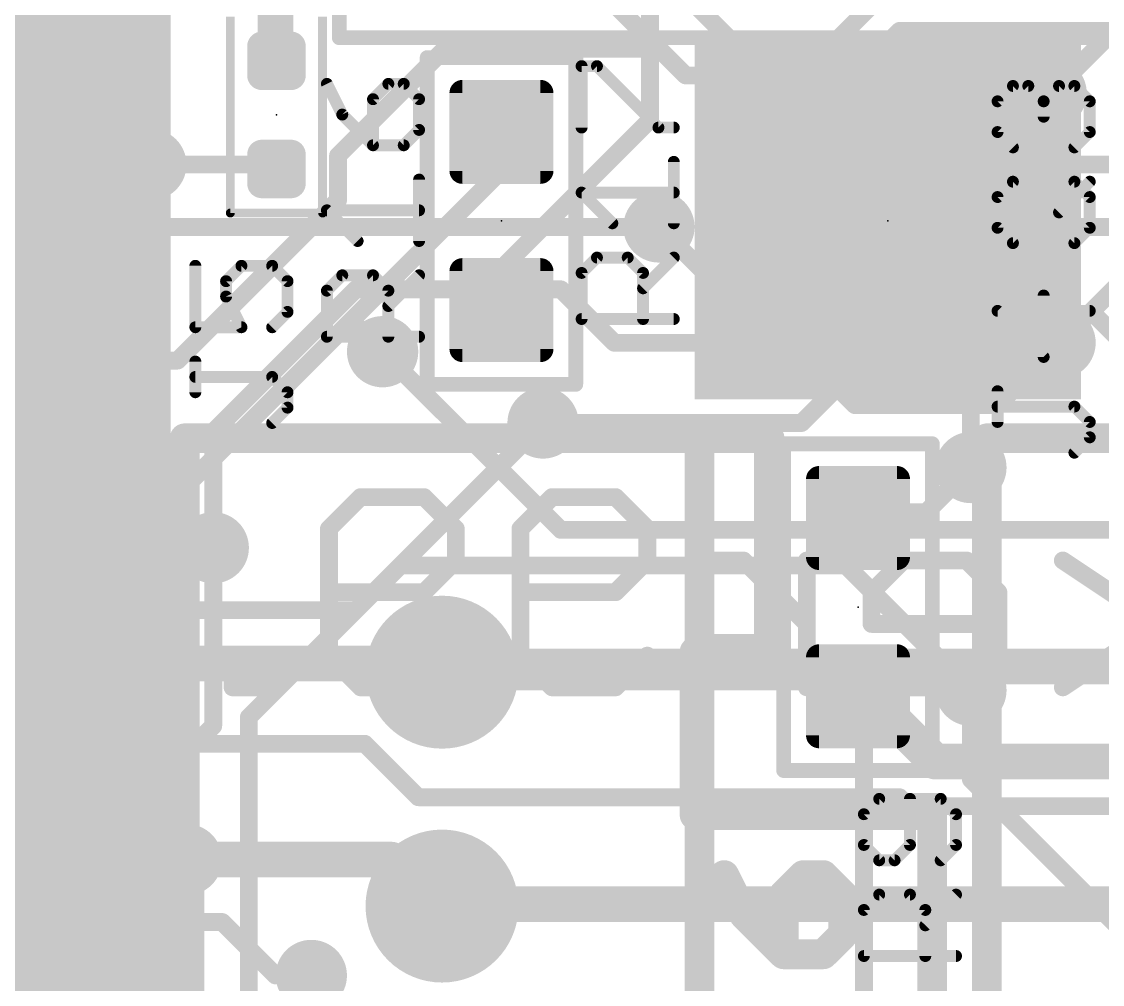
# Model space of a CAD drawing. Extents: x -6.8 to 69.2, y -5 to 26.2.
# Drawn here: x 20.54 to 29.78, y 9.22 to 17.45 of the extents above; entities that cross this region are included whole.
import ezdxf

# ---------------------------------------------------------------- set-up
doc = ezdxf.new("R2010")
doc.units = 0
for name, color, linetype in [('1', 22, 'CONTINUOUS'), ('16', 175, 'CONTINUOUS'), ('17', 82, 'CONTINUOUS'), ('18', 82, 'CONTINUOUS'), ('21', 253, 'CONTINUOUS'), ('22', 253, 'CONTINUOUS'), ('23', 7, 'CONTINUOUS'), ('25', 253, 'CONTINUOUS'), ('39', 22, 'CONTINUOUS'), ('51', 253, 'CONTINUOUS')]:
    doc.layers.add(name, color=color, linetype=linetype)

# ---------------------------------------------------------------- blocks, each defined once
blk = doc.blocks.new('ROUNDP')
at = {"const_width": 0.5}
blk.add_lwpolyline([(0, -0.25, 1), (0, 0.25, 1), (0, -0.25)], format="xyb", dxfattribs=at)
blk = doc.blocks.new('RECT')
blk.add_solid([(-0.5, -0.5), (0.5, -0.5), (-0.5, 0.5), (0.5, 0.5)])
blk = doc.blocks.new('RECT142240X142240R25')
at = {"const_width": 0.1111}
blk.add_lwpolyline([(0.3889, -0.3334), (0.3889, 0.3334, 0.4142), (0.3334, 0.3889), (-0.3334, 0.3889, 0.4142), (-0.3889, 0.3334), (-0.3889, -0.3334, 0.4142), (-0.3334, -0.3889), (0.3334, -0.3889, 0.4142)], format="xyb", close=True, dxfattribs=at)
blk.add_solid([(-0.3588, -0.3588), (0.3588, -0.3588), (-0.3588, 0.3588), (0.3588, 0.3588)])
blk = doc.blocks.new('RECT80000X80000R50')
at = {"const_width": 0.125}
blk.add_lwpolyline([(0.1875, -0.125), (0.1875, 0.125, 0.4142), (0.125, 0.1875), (-0.125, 0.1875, 0.4142), (-0.1875, 0.125), (-0.1875, -0.125, 0.4142), (-0.125, -0.1875), (0.125, -0.1875, 0.4142)], format="xyb", close=True, dxfattribs=at)
blk.add_solid([(-0.1504, -0.1504), (0.1504, -0.1504), (-0.1504, 0.1504), (0.1504, 0.1504)])
blk = doc.blocks.new('ROUNDV')
at = {"const_width": 0.5}
blk.add_lwpolyline([(0, -0.25, 1), (0, 0.25, 1), (0, -0.25)], format="xyb", dxfattribs=at)

msp = doc.modelspace()

# ---------------------------------------------------------------- linework, layer by layer
at = {"layer": '1'}
for points, const_width in [([(25.908, 18.8976), (25.908, 17.2212)], 0.1524), ([(31.0134, 18.5166), (29.337, 16.8402)], 0.1524), ([(22.7076, 18.2118), (22.7076, 17.145)], 0.3048), ([(22.7076, 17.145), (22.7146, 17.1177)], 0.3048), ([(23.241, 16.3068), (24.1554, 17.2212)], 0.1524), ([(24.1554, 17.2212), (25.908, 17.2212)], 0.1524), ([(25.908, 17.2212), (25.908, 16.6116)], 0.1524), ([(25.908, 16.6116), (24.6888, 15.3924)], 0.1524), ([(26.9748, 16.6116), (26.924, 16.637)], 0.1524), ([(26.9748, 16.6116), (26.9748, 16.3068)], 0.1524), ([(24.6126, 16.4592), (24.638, 16.51)], 0.1524), ([(24.6126, 16.1544), (24.6126, 16.4592)], 0.1524), ([(23.241, 15.9258), (23.241, 16.3068)], 0.1524), ([(26.9748, 16.3068), (28.2702, 15.0114)], 0.1524), ([(21.6408, 16.2306), (22.7076, 16.2306)], 0.1524), ([(22.7076, 16.2306), (22.7146, 16.1927)], 0.1524), ([(23.3553, 14.8971), (24.6126, 16.1544)], 0.1524), ([(21.8694, 14.5542), (23.241, 15.9258)], 0.1524), ([(28.956, 15.6972), (28.956, 15.748)], 0.1524), ([(26.8224, 14.859), (25.9842, 15.6972)], 0.1524), ([(28.956, 15.6972), (30.7086, 15.6972)], 0.1524), ([(24.6888, 15.3924), (24.6888, 15.0114)], 0.1524), ([(24.6888, 15.0114), (24.638, 14.986)], 0.1524), ([(28.2702, 15.0114), (28.3464, 15.0114)], 0.1524), ([(28.3464, 15.0114), (28.6512, 14.7066)], 0.1524), ([(21.4122, 12.954), (23.3553, 14.8971)], 0.1524), ([(23.3553, 14.8971), (23.622, 14.6304)], 0.1524), ([(26.924, 14.859), (26.8224, 14.859)], 0.1524), ([(26.9748, 14.859), (26.924, 14.859)], 0.1524), ([(26.9748, 14.859), (27.6606, 14.1732)], 0.1524), ([(28.8798, 14.1732), (29.4132, 14.7066)], 0.1524), ([(14.859, 14.5542), (21.8694, 14.5542)], 0.1524), ([(27.6606, 14.1732), (28.8798, 14.1732)], 0.1524), ([(24.9936, 14.0208), (22.479, 11.5062)], 0.1524), ([(28.6512, 13.6398), (28.2702, 13.2588)], 0.1524), ([(27.7368, 13.2588), (27.686, 13.208)], 0.1524), ([(28.2702, 13.2588), (27.7368, 13.2588)], 0.1524), ([(21.4122, 12.7254), (21.4122, 12.954)], 0.1524), ([(22.1742, 12.954), (22.1742, 11.43)], 0.1524), ([(20.955, 12.2682), (21.4122, 12.7254)], 0.1524), ([(19.05, 12.2682), (20.955, 12.2682)], 0.1524), ([(27.7368, 11.6586), (27.686, 11.684)], 0.1524), ([(27.7368, 8.3058), (27.7368, 11.6586)], 0.1524), ([(28.6512, 10.9728), (28.6512, 11.7348)], 0.1524), ([(22.479, 11.5062), (22.479, 9.0678)], 0.1524), ([(22.1742, 11.43), (20.193, 9.4488)], 0.1524), ([(30.6324, 8.9916), (28.6512, 10.9728)], 0.1524), ([(21.9456, 10.287), (21.9456, 9.144)], 0.3048), ([(23.0124, 9.2964), (23.3172, 8.9916)], 0.1524), ([(21.9456, 9.144), (21.2598, 8.4582)], 0.3048)]:
    msp.add_lwpolyline(points, dxfattribs=dict(at, const_width=const_width))
for points, const_width in [([(22.7814, 17.1639, 1), (22.6338, 17.1261)], 0.1524), ([(24.1554, 17.2593, 1), (24.1554, 17.1831)], 0.0762), ([(24.1823, 17.1943, 1), (24.1285, 17.2481)], 0.0762), ([(25.9461, 17.2212, 1), (25.8699, 17.2212)], 0.0762), ([(25.908, 17.1831, 1), (25.908, 17.2593)], 0.0762), ([(22.6314, 17.145, 1), (22.7838, 17.145)], 0.1524), ([(22.6408, 17.0987, 1), (22.7884, 17.1366)], 0.1524), ([(25.8699, 17.2212, 1), (25.9461, 17.2212)], 0.0762), ([(29.3101, 16.8671, 1), (29.3639, 16.8133)], 0.0762), ([(25.8699, 16.6116, 1), (25.9461, 16.6116)], 0.0762), ([(25.9349, 16.5847, 1), (25.8811, 16.6385)], 0.0762), ([(26.941, 16.6711, 1), (26.907, 16.6029)], 0.0762), ([(27.0129, 16.6116, 1), (26.9367, 16.6116)], 0.0762), ([(26.9578, 16.5775, 1), (26.9918, 16.6457)], 0.0762), ([(24.6721, 16.493, 1), (24.6039, 16.527)], 0.0762), ([(24.6507, 16.4592, 1), (24.5745, 16.4592)], 0.0762), ([(24.5785, 16.4762, 1), (24.6467, 16.4422)], 0.0762), ([(23.2791, 16.3068, 1), (23.2029, 16.3068)], 0.0762), ([(23.2141, 16.3337, 1), (23.2679, 16.2799)], 0.0762), ([(27.0017, 16.3337, 1), (26.9479, 16.2799)], 0.0762), ([(21.6408, 16.2687, 1), (21.6408, 16.1925)], 0.0762), ([(22.7451, 16.2375, 1), (22.6701, 16.2237)], 0.0762), ([(22.7076, 16.1925, 1), (22.7076, 16.2687)], 0.0762), ([(26.9367, 16.3068, 1), (27.0129, 16.3068)], 0.0762), ([(22.6771, 16.1858, 1), (22.7521, 16.1996)], 0.0762), ([(24.5745, 16.1544, 1), (24.6507, 16.1544)], 0.0762), ([(24.6395, 16.1275, 1), (24.5857, 16.1813)], 0.0762), ([(23.2679, 15.8989, 1), (23.2141, 15.9527)], 0.0762), ([(23.2029, 15.9258, 1), (23.2791, 15.9258)], 0.0762), ([(28.9941, 15.748, 1), (28.9179, 15.748)], 0.0762), ([(26.0111, 15.7241, 1), (25.9573, 15.6703)], 0.0762), ([(28.956, 15.7353, 1), (28.956, 15.6591)], 0.0762), ([(28.9179, 15.6972, 1), (28.9941, 15.6972)], 0.0762), ([(24.7269, 15.3924, 1), (24.6507, 15.3924)], 0.0762), ([(24.6619, 15.4193, 1), (24.7157, 15.3655)], 0.0762), ([(24.7058, 14.9773, 1), (24.6718, 15.0455)], 0.0762), ([(28.2702, 15.0495, 1), (28.2702, 14.9733)], 0.0762), ([(28.2433, 14.9845, 1), (28.2971, 15.0383)], 0.0762), ([(28.3733, 15.0383, 1), (28.3195, 14.9845)], 0.0762), ([(28.3464, 14.9733, 1), (28.3464, 15.0495)], 0.0762), ([(23.3822, 14.924, 1), (23.3284, 14.8702)], 0.0762), ([(23.3822, 14.8702, 1), (23.3284, 14.924)], 0.0762), ([(24.621, 15.0201, 1), (24.655, 14.9519)], 0.0762), ([(24.6507, 15.0114, 1), (24.7269, 15.0114)], 0.0762), ([(23.3284, 14.924, 1), (23.3822, 14.8702)], 0.0762), ([(26.8224, 14.8971, 1), (26.8224, 14.8209)], 0.0762), ([(26.7955, 14.8321, 1), (26.8493, 14.8859)], 0.0762), ([(26.924, 14.8971, 1), (26.924, 14.8209)], 0.0762), ([(26.924, 14.8209, 1), (26.924, 14.8971)], 0.0762), ([(27.0017, 14.8859, 1), (26.9479, 14.8321)], 0.0762), ([(26.9748, 14.8209, 1), (26.9748, 14.8971)], 0.0762), ([(23.5951, 14.6035, 1), (23.6489, 14.6573)], 0.0762), ([(28.6243, 14.6797, 1), (28.6781, 14.7335)], 0.0762), ([(29.4401, 14.6797, 1), (29.3863, 14.7335)], 0.0762), ([(21.8425, 14.5811, 1), (21.8963, 14.5273)], 0.0762), ([(21.8694, 14.5161, 1), (21.8694, 14.5923)], 0.0762), ([(27.6606, 14.2113, 1), (27.6606, 14.1351)], 0.0762), ([(27.6337, 14.1463, 1), (27.6875, 14.2001)], 0.0762), ([(28.8529, 14.2001, 1), (28.9067, 14.1463)], 0.0762), ([(28.8798, 14.1351, 1), (28.8798, 14.2113)], 0.0762), ([(25.0205, 13.9939, 1), (24.9667, 14.0477)], 0.0762), ([(28.6781, 13.6129, 1), (28.6243, 13.6667)], 0.0762), ([(27.7368, 13.2969, 1), (27.7368, 13.2207)], 0.0762), ([(27.7637, 13.2319, 1), (27.7099, 13.2857)], 0.0762), ([(28.2433, 13.2857, 1), (28.2971, 13.2319)], 0.0762), ([(28.2702, 13.2207, 1), (28.2702, 13.2969)], 0.0762), ([(27.6591, 13.2349, 1), (27.7129, 13.1811)], 0.0762), ([(21.4503, 12.954, 1), (21.3741, 12.954)], 0.0762), ([(22.2123, 12.954, 1), (22.1361, 12.954)], 0.0762), ([(21.3853, 12.9809, 1), (21.4391, 12.9271)], 0.0762), ([(21.3741, 12.7254, 1), (21.4503, 12.7254)], 0.0762), ([(21.4391, 12.6985, 1), (21.3853, 12.7523)], 0.0762), ([(20.9281, 12.2951, 1), (20.9819, 12.2413)], 0.0762), ([(20.955, 12.2301, 1), (20.955, 12.3063)], 0.0762), ([(27.703, 11.7181, 1), (27.669, 11.6499)], 0.0762), ([(27.7749, 11.6586, 1), (27.6987, 11.6586)], 0.0762), ([(28.6893, 11.7348, 1), (28.6131, 11.7348)], 0.0762), ([(27.7198, 11.6245, 1), (27.7538, 11.6927)], 0.0762), ([(22.5171, 11.5062, 1), (22.4409, 11.5062)], 0.0762), ([(22.4521, 11.5331, 1), (22.5059, 11.4793)], 0.0762), ([(22.1361, 11.43, 1), (22.2123, 11.43)], 0.0762), ([(22.2011, 11.4031, 1), (22.1473, 11.4569)], 0.0762), ([(28.6131, 10.9728, 1), (28.6893, 10.9728)], 0.0762), ([(28.6781, 10.9997, 1), (28.6243, 10.9459)], 0.0762), ([(22.0218, 10.287, 1), (21.8694, 10.287)], 0.1524), ([(23.0393, 9.3233, 1), (22.9855, 9.2695)], 0.0762), ([(21.9995, 9.0901, 1), (21.8917, 9.1979)], 0.1524)]:
    msp.add_lwpolyline(points, format="xyb", dxfattribs=dict(at, const_width=const_width))
at = {"layer": '16'}
for points, const_width in [([(24.5364, 18.669), (26.2128, 16.9926)], 0.1524), ([(19.1262, 18.4404), (21.336, 16.2306)], 0.1524), ([(28.4226, 18.2118), (27.5082, 17.2974)], 0.1524), ([(26.5938, 17.2974), (25.908, 17.9832)], 0.1524), ([(27.5082, 17.2974), (26.5938, 17.2974)], 0.1524), ([(27.6606, 16.9926), (28.0416, 17.3736)], 0.1524), ([(28.0416, 17.3736), (29.8704, 17.3736)], 0.1524), ([(21.4122, 15.6972), (20.1168, 16.9926)], 0.1524), ([(26.2128, 16.9926), (27.6606, 16.9926)], 0.1524), ([(29.337, 16.8402), (27.2034, 14.7066)], 0.1524), ([(29.6799, 14.9733), (31.0896, 16.383)], 0.1524), ([(21.336, 16.2306), (21.6408, 16.2306)], 0.1524), ([(29.4132, 16.2306), (27.2034, 14.0208)], 0.1524), ([(30.1752, 16.2306), (29.4132, 16.2306)], 0.1524), ([(25.9842, 15.6972), (21.4122, 15.6972)], 0.1524), ([(21.9456, 12.4206), (18.8976, 15.4686)], 0.1524), ([(21.7932, 11.9634), (18.5166, 15.24)], 0.3048), ([(23.3934, 15.1638), (22.1742, 13.9446)], 0.1524), ([(25.146, 15.1638), (23.3934, 15.1638)], 0.1524), ([(25.6032, 14.7066), (25.146, 15.1638)], 0.1524), ([(29.4132, 14.7066), (29.6799, 14.9733)], 0.1524), ([(29.6799, 14.9733), (32.2326, 12.4206)], 0.1524), ([(23.622, 14.6304), (25.146, 13.1064)], 0.1524), ([(27.2034, 14.7066), (25.6032, 14.7066)], 0.1524), ([(28.6512, 14.7066), (28.6512, 13.6398)], 0.1524), ([(27.2034, 14.0208), (24.9936, 14.0208)], 0.1524), ([(22.1742, 13.9446), (22.1742, 12.954)], 0.1524), ([(25.146, 13.1064), (31.0896, 13.1064)], 0.1524), ([(23.7744, 12.8016), (23.3934, 12.4206)], 0.1524), ([(27.5844, 12.8016), (23.7744, 12.8016)], 0.1524), ([(28.6512, 11.7348), (27.5844, 12.8016)], 0.1524), ([(23.3934, 12.4206), (21.9456, 12.4206)], 0.1524), ([(24.003, 11.9634), (21.7932, 11.9634)], 0.3048), ([(24.003, 11.9634), (24.13, 11.89)], 0.3048), ([(24.1554, 11.8872), (24.13, 11.89)], 0.3048), ([(27.5844, 11.8872), (24.1554, 11.8872)], 0.3048), ([(28.3464, 11.1252), (27.5844, 11.8872)], 0.3048), ([(23.4696, 11.2776), (19.5834, 11.2776)], 0.1524), ([(23.9268, 10.8204), (23.4696, 11.2776)], 0.1524), ([(30.1752, 11.1252), (28.3464, 11.1252)], 0.3048), ([(20.1168, 10.9728), (21.336, 9.7536)], 0.1524), ([(28.0416, 10.8204), (23.9268, 10.8204)], 0.1524), ([(28.1178, 10.7442), (28.0416, 10.8204)], 0.1524), ([(30.5562, 10.7442), (28.1178, 10.7442)], 0.1524), ([(21.4884, 9.144), (20.193, 10.4394)], 0.1524), ([(23.6982, 10.287), (21.9456, 10.287)], 0.3048), ([(24.003, 9.9822), (23.6982, 10.287)], 0.3048), ([(24.003, 9.9822), (24.13, 9.89)], 0.3048), ([(24.1554, 9.906), (24.13, 9.89)], 0.3048), ([(30.9372, 9.906), (24.1554, 9.906)], 0.3048), ([(21.336, 9.7536), (22.2504, 9.7536)], 0.1524), ([(22.2504, 9.7536), (22.7076, 9.2964)], 0.1524), ([(22.7076, 9.2964), (23.0124, 9.2964)], 0.1524)]:
    msp.add_lwpolyline(points, dxfattribs=dict(at, const_width=const_width))
for points, const_width in [([(26.5938, 17.3355, 1), (26.5938, 17.2593)], 0.0762), ([(27.5082, 17.2593, 1), (27.5082, 17.3355)], 0.0762), ([(28.0416, 17.4117, 1), (28.0416, 17.3355)], 0.0762), ([(28.0685, 17.3467, 1), (28.0147, 17.4005)], 0.0762), ([(26.5669, 17.2705, 1), (26.6207, 17.3243)], 0.0762), ([(27.4813, 17.3243, 1), (27.5351, 17.2705)], 0.0762), ([(26.2128, 17.0307, 1), (26.2128, 16.9545)], 0.0762), ([(26.1859, 16.9657, 1), (26.2397, 17.0195)], 0.0762), ([(27.6337, 17.0195, 1), (27.6875, 16.9657)], 0.0762), ([(27.6606, 16.9545, 1), (27.6606, 17.0307)], 0.0762), ([(29.3639, 16.8133, 1), (29.3101, 16.8671)], 0.0762), ([(21.336, 16.2687, 1), (21.336, 16.1925)], 0.0762), ([(21.3091, 16.2037, 1), (21.3629, 16.2575)], 0.0762), ([(21.6408, 16.1925, 1), (21.6408, 16.2687)], 0.0762), ([(29.4132, 16.2687, 1), (29.4132, 16.1925)], 0.0762), ([(29.4401, 16.2037, 1), (29.3863, 16.2575)], 0.0762), ([(21.4122, 15.7353, 1), (21.4122, 15.6591)], 0.0762), ([(21.3853, 15.6703, 1), (21.4391, 15.7241)], 0.0762), ([(25.9842, 15.6591, 1), (25.9842, 15.7353)], 0.0762), ([(23.3934, 15.2019, 1), (23.3934, 15.1257)], 0.0762), ([(23.4203, 15.1369, 1), (23.3665, 15.1907)], 0.0762), ([(25.1729, 15.1907, 1), (25.1191, 15.1369)], 0.0762), ([(25.146, 15.1257, 1), (25.146, 15.2019)], 0.0762), ([(29.7068, 15.0002, 1), (29.653, 14.9464)], 0.0762), ([(29.653, 15.0002, 1), (29.7068, 14.9464)], 0.0762), ([(29.7068, 14.9464, 1), (29.653, 15.0002)], 0.0762), ([(23.6489, 14.6573, 1), (23.5951, 14.6035)], 0.0762), ([(25.6032, 14.7447, 1), (25.6032, 14.6685)], 0.0762), ([(25.5763, 14.6797, 1), (25.6301, 14.7335)], 0.0762), ([(27.1765, 14.7335, 1), (27.2303, 14.6797)], 0.0762), ([(27.2034, 14.6685, 1), (27.2034, 14.7447)], 0.0762), ([(28.6893, 14.7066, 1), (28.6131, 14.7066)], 0.0762), ([(29.3863, 14.7335, 1), (29.4401, 14.6797)], 0.0762), ([(24.9936, 14.0589, 1), (24.9936, 13.9827)], 0.0762), ([(27.1765, 14.0477, 1), (27.2303, 13.9939)], 0.0762), ([(27.2034, 13.9827, 1), (27.2034, 14.0589)], 0.0762), ([(22.2123, 13.9446, 1), (22.1361, 13.9446)], 0.0762), ([(22.1473, 13.9715, 1), (22.2011, 13.9177)], 0.0762), ([(28.6131, 13.6398, 1), (28.6893, 13.6398)], 0.0762), ([(25.146, 13.1445, 1), (25.146, 13.0683)], 0.0762), ([(25.1191, 13.0795, 1), (25.1729, 13.1333)], 0.0762), ([(22.1361, 12.954, 1), (22.2123, 12.954)], 0.0762), ([(23.7744, 12.8397, 1), (23.7744, 12.7635)], 0.0762), ([(23.8013, 12.7747, 1), (23.7475, 12.8285)], 0.0762), ([(27.6113, 12.8285, 1), (27.5575, 12.7747)], 0.0762), ([(27.5844, 12.7635, 1), (27.5844, 12.8397)], 0.0762), ([(21.9456, 12.4587, 1), (21.9456, 12.3825)], 0.0762), ([(21.9187, 12.3937, 1), (21.9725, 12.4475)], 0.0762), ([(23.3665, 12.4475, 1), (23.4203, 12.3937)], 0.0762), ([(23.3934, 12.3825, 1), (23.3934, 12.4587)], 0.0762), ([(21.7932, 12.0396, 1), (21.7932, 11.8872)], 0.1524), ([(24.0411, 12.0294, 1), (23.9649, 11.8974)], 0.1524), ([(24.003, 11.8872, 1), (24.003, 12.0396)], 0.1524), ([(21.7393, 11.9095, 1), (21.8471, 12.0173)], 0.1524), ([(24.1383, 11.9657, 1), (24.1217, 11.8143)], 0.1524), ([(24.1554, 11.9634, 1), (24.1554, 11.811)], 0.1524), ([(24.0919, 11.824, 1), (24.1681, 11.956)], 0.1524), ([(24.1471, 11.8115, 1), (24.1637, 11.9629)], 0.1524), ([(27.6383, 11.9411, 1), (27.5305, 11.8333)], 0.1524), ([(27.5844, 11.811, 1), (27.5844, 11.9634)], 0.1524), ([(28.6243, 11.7079, 1), (28.6781, 11.7617)], 0.0762), ([(23.4965, 11.3045, 1), (23.4427, 11.2507)], 0.0762), ([(23.4696, 11.2395, 1), (23.4696, 11.3157)], 0.0762), ([(28.3464, 11.2014, 1), (28.3464, 11.049)], 0.1524), ([(28.2925, 11.0713, 1), (28.4003, 11.1791)], 0.1524), ([(23.9268, 10.8585, 1), (23.9268, 10.7823)], 0.0762), ([(23.8999, 10.7935, 1), (23.9537, 10.8473)], 0.0762), ([(28.0685, 10.8473, 1), (28.0147, 10.7935)], 0.0762), ([(28.0416, 10.7823, 1), (28.0416, 10.8585)], 0.0762), ([(28.1178, 10.7823, 1), (28.1178, 10.7061)], 0.0762), ([(28.0909, 10.7173, 1), (28.1447, 10.7711)], 0.0762), ([(21.9456, 10.3632, 1), (21.9456, 10.2108)], 0.1524), ([(23.7521, 10.3409, 1), (23.6443, 10.2331)], 0.1524), ([(23.6982, 10.2108, 1), (23.6982, 10.3632)], 0.1524), ([(24.0478, 10.0439, 1), (23.9582, 9.9205)], 0.1524), ([(23.9491, 9.9283, 1), (24.0569, 10.0361)], 0.1524), ([(24.0894, 9.9545, 1), (24.1706, 9.8255)], 0.1524), ([(24.1554, 9.9822, 1), (24.1554, 9.8298)], 0.1524), ([(24.0852, 9.8283, 1), (24.1748, 9.9517)], 0.1524), ([(24.196, 9.8415, 1), (24.1148, 9.9705)], 0.1524), ([(21.336, 9.7917, 1), (21.336, 9.7155)], 0.0762), ([(21.3091, 9.7267, 1), (21.3629, 9.7805)], 0.0762), ([(22.2773, 9.7805, 1), (22.2235, 9.7267)], 0.0762), ([(22.2504, 9.7155, 1), (22.2504, 9.7917)], 0.0762), ([(22.7076, 9.3345, 1), (22.7076, 9.2583)], 0.0762), ([(22.6807, 9.2695, 1), (22.7345, 9.3233)], 0.0762), ([(23.0124, 9.2583, 1), (23.0124, 9.3345)], 0.0762)]:
    msp.add_lwpolyline(points, format="xyb", dxfattribs=dict(at, const_width=const_width))
at = {"layer": '21'}
for points, const_width in [([(23.2517, 17.3156), (23.2517, 19.8556)], 0.127), ([(21.748, 19.18), (21.748, 3.68)], 0.127), ([(22.3201, 15.8162), (22.3201, 17.4942)], 0.0762), ([(23.1091, 17.4942), (23.1091, 15.8162)], 0.0762), ([(41.0317, 17.3156), (23.2517, 17.3156)], 0.127), ([(24.003, 14.351), (24.003, 17.145)], 0.127), ([(24.003, 17.145), (25.273, 17.145)], 0.127), ([(25.273, 17.145), (25.273, 14.351)], 0.127), ([(28.575, 17.2085), (27.686, 17.2085)], 0.127), ([(28.575, 16.4465), (28.575, 17.2085)], 0.127), ([(27.305, 15.9385), (27.305, 15.5575)], 0.127), ([(23.1091, 15.8162), (22.3201, 15.8162)], 0.0762), ([(28.575, 14.2875), (28.575, 15.0495)], 0.127), ([(25.273, 14.351), (24.003, 14.351)], 0.127), ([(27.686, 14.2875), (28.575, 14.2875)], 0.127), ([(26.33, 13.89), (21.93, 13.89)], 0.254), ([(21.93, 3.89), (21.93, 13.89)], 0.254), ([(22.63, 13.89), (25.63, 13.89)], 0.254), ([(26.33, 12.09), (26.33, 13.89)], 0.254), ([(26.93, 13.89), (26.33, 13.89)], 0.254), ([(26.93, 12.09), (26.93, 13.89)], 0.254), ([(33.188, 13.89), (28.788, 13.89)], 0.254), ([(28.788, 3.89), (28.788, 13.89)], 0.254), ([(29.488, 13.89), (32.488, 13.89)], 0.254), ([(27.051, 11.049), (27.051, 13.843)], 0.127), ([(27.051, 13.843), (28.321, 13.843)], 0.127), ([(28.321, 13.843), (28.321, 11.049)], 0.127), ([(26.33, 5.69), (26.33, 12.09)], 0.254), ([(26.33, 12.09), (26.93, 12.09)], 0.254), ([(24.13, 11.938), (37.846, 11.938)], 0.3048), ([(28.321, 11.049), (27.051, 11.049)], 0.127), ([(26.5421, 10.1551), (26.7116, 9.8161)], 0.254), ([(27.22, 10.1551), (27.0506, 9.9856)], 0.254), ([(27.3895, 10.1551), (27.22, 10.1551)], 0.254), ([(27.559, 9.9856), (27.3895, 10.1551)], 0.254), ([(27.0506, 9.9856), (27.0506, 9.4772)], 0.254), ([(27.559, 9.6467), (27.559, 9.9856)], 0.254), ([(26.7116, 9.8161), (27.0506, 9.4772)], 0.254), ([(27.3895, 9.4772), (27.559, 9.6467)], 0.254), ([(27.0506, 9.4772), (27.3895, 9.4772)], 0.254)]:
    msp.add_lwpolyline(points, dxfattribs=dict(at, const_width=const_width))
for points, const_width in [([(23.2517, 17.3474, 1), (23.2517, 17.2839)], 0.0635), ([(23.22, 17.3156, 1), (23.2835, 17.3156)], 0.0635), ([(24.0347, 17.145, 1), (23.9713, 17.145)], 0.0635), ([(24.003, 17.1767, 1), (24.003, 17.1133)], 0.0635), ([(25.3047, 17.145, 1), (25.2413, 17.145)], 0.0635), ([(25.273, 17.1133, 1), (25.273, 17.1767)], 0.0635), ([(27.686, 17.2402, 1), (27.686, 17.1768)], 0.0635), ([(28.6068, 17.2085, 1), (28.5433, 17.2085)], 0.0635), ([(28.575, 17.1768, 1), (28.575, 17.2402)], 0.0635), ([(28.5433, 16.4465, 1), (28.6068, 16.4465)], 0.0635), ([(27.3367, 15.9385, 1), (27.2733, 15.9385)], 0.0635), ([(22.3201, 15.8352, 1), (22.3201, 15.7971)], 0.0381), ([(22.3011, 15.8162, 1), (22.3392, 15.8162)], 0.0381), ([(23.0901, 15.8162, 1), (23.1282, 15.8162)], 0.0381), ([(23.1091, 15.7971, 1), (23.1091, 15.8352)], 0.0381), ([(27.2733, 15.5575, 1), (27.3367, 15.5575)], 0.0635), ([(28.6068, 15.0495, 1), (28.5433, 15.0495)], 0.0635), ([(24.003, 14.3828, 1), (24.003, 14.3193)], 0.0635), ([(25.273, 14.3193, 1), (25.273, 14.3828)], 0.0635), ([(23.9713, 14.351, 1), (24.0347, 14.351)], 0.0635), ([(25.2413, 14.351, 1), (25.3047, 14.351)], 0.0635), ([(27.686, 14.3193, 1), (27.686, 14.2558)], 0.0635), ([(28.575, 14.2558, 1), (28.575, 14.3193)], 0.0635), ([(28.5433, 14.2875, 1), (28.6068, 14.2875)], 0.0635), ([(21.93, 13.9535, 1), (21.93, 13.8265)], 0.127), ([(21.9935, 13.89, 1), (21.8665, 13.89)], 0.127), ([(22.63, 13.9535, 1), (22.63, 13.8265)], 0.127), ([(25.63, 13.8265, 1), (25.63, 13.9535)], 0.127), ([(26.3935, 13.89, 1), (26.2665, 13.89)], 0.127), ([(26.33, 13.9535, 1), (26.33, 13.8265)], 0.127), ([(26.33, 13.8265, 1), (26.33, 13.9535)], 0.127), ([(26.9935, 13.89, 1), (26.8665, 13.89)], 0.127), ([(26.93, 13.8265, 1), (26.93, 13.9535)], 0.127), ([(28.788, 13.9535, 1), (28.788, 13.8265)], 0.127), ([(28.8515, 13.89, 1), (28.7245, 13.89)], 0.127), ([(29.488, 13.9535, 1), (29.488, 13.8265)], 0.127), ([(27.051, 13.8748, 1), (27.051, 13.8112)], 0.0635), ([(27.0828, 13.843, 1), (27.0193, 13.843)], 0.0635), ([(28.3528, 13.843, 1), (28.2893, 13.843)], 0.0635), ([(28.321, 13.8112, 1), (28.321, 13.8748)], 0.0635), ([(26.3935, 12.09, 1), (26.2665, 12.09)], 0.127), ([(26.33, 12.1535, 1), (26.33, 12.0265)], 0.127), ([(26.93, 12.0265, 1), (26.93, 12.1535)], 0.127), ([(26.2665, 12.09, 1), (26.3935, 12.09)], 0.127), ([(26.8665, 12.09, 1), (26.9935, 12.09)], 0.127), ([(24.13, 12.0142, 1), (24.13, 11.8618)], 0.1524), ([(27.051, 11.0808, 1), (27.051, 11.0173)], 0.0635), ([(28.321, 11.0173, 1), (28.321, 11.0808)], 0.0635), ([(27.0193, 11.049, 1), (27.0828, 11.049)], 0.0635), ([(28.2893, 11.049, 1), (28.3528, 11.049)], 0.0635), ([(26.5989, 10.1835, 1), (26.4853, 10.1267)], 0.127), ([(27.22, 10.2186, 1), (27.22, 10.0916)], 0.127), ([(27.2649, 10.1102, 1), (27.1751, 10.2)], 0.127), ([(27.4344, 10.2, 1), (27.3446, 10.1102)], 0.127), ([(27.3895, 10.0916, 1), (27.3895, 10.2186)], 0.127), ([(27.1141, 9.9856, 1), (26.9871, 9.9856)], 0.127), ([(27.0057, 10.0305, 1), (27.0955, 9.9407)], 0.127), ([(27.6225, 9.9856, 1), (27.4955, 9.9856)], 0.127), ([(27.5141, 9.9407, 1), (27.6039, 10.0305)], 0.127), ([(26.7565, 9.861, 1), (26.6667, 9.7712)], 0.127), ([(26.6548, 9.7877, 1), (26.7684, 9.8445)], 0.127), ([(27.4955, 9.6467, 1), (27.6225, 9.6467)], 0.127), ([(27.6039, 9.6018, 1), (27.5141, 9.6916)], 0.127), ([(27.0506, 9.5407, 1), (27.0506, 9.4137)], 0.127), ([(26.9871, 9.4772, 1), (27.1141, 9.4772)], 0.127), ([(27.0057, 9.4323, 1), (27.0955, 9.5221)], 0.127), ([(27.3446, 9.5221, 1), (27.4344, 9.4323)], 0.127), ([(27.3895, 9.4137, 1), (27.3895, 9.5407)], 0.127)]:
    msp.add_lwpolyline(points, format="xyb", dxfattribs=dict(at, const_width=const_width))
at = {"layer": '22', "const_width": 0.1524}
for points in [[(23.163, 13.116), (23.4341, 13.3872)], [(23.4341, 13.3872), (23.9764, 13.3872)], [(23.9764, 13.3872), (24.2476, 13.116)], [(24.8001, 13.116), (25.0713, 13.3872)], [(25.0713, 13.3872), (25.6136, 13.3872)], [(25.6136, 13.3872), (25.8848, 13.116)], [(23.163, 12.0314), (23.163, 13.116)], [(24.2476, 13.116), (24.2476, 12.8449)], [(24.8001, 12.0314), (24.8001, 13.116)], [(25.8848, 13.116), (25.8848, 12.8449)], [(20.7072, 12.8449), (21.5207, 12.8449)], [(21.5207, 12.8449), (21.7919, 12.5737)], [(24.2476, 12.8449), (23.9764, 12.5737)], [(25.8848, 12.8449), (25.6136, 12.5737)], [(26.7067, 12.8449), (26.4356, 12.8449)], [(27.2491, 12.3025), (26.7067, 12.8449)], [(27.2491, 11.7602), (27.2491, 12.8449)], [(28.0727, 12.8449), (27.8016, 12.5737)], [(28.6151, 12.8449), (28.0727, 12.8449)], [(28.8862, 12.5737), (28.6151, 12.8449)], [(30.2505, 12.3025), (29.437, 12.8449)], [(21.7919, 12.5737), (21.7919, 12.0314)], [(23.9764, 12.5737), (23.163, 12.5737)], [(25.6136, 12.5737), (24.8001, 12.5737)], [(27.8016, 12.5737), (27.8016, 12.3025)], [(28.8862, 12.0314), (28.8862, 12.5737)], [(27.8016, 12.3025), (28.8862, 12.3025)], [(29.437, 11.7602), (30.2505, 12.3025)], [(21.7919, 12.0314), (21.5207, 11.7602)], [(22.6105, 12.0314), (22.3393, 12.0314)], [(22.3393, 12.0314), (22.3393, 11.7602)], [(22.6105, 11.7602), (22.6105, 12.0314)], [(23.4341, 11.7602), (23.163, 12.0314)], [(24.2476, 12.0314), (23.9764, 11.7602)], [(25.0713, 11.7602), (24.8001, 12.0314)], [(25.8848, 12.0314), (25.6136, 11.7602)], [(28.6151, 11.7602), (28.8862, 12.0314)], [(21.5207, 11.7602), (20.7072, 11.7602)], [(22.3393, 11.7602), (22.6105, 11.7602)], [(23.9764, 11.7602), (23.4341, 11.7602)], [(25.6136, 11.7602), (25.0713, 11.7602)], [(28.0727, 11.7602), (28.6151, 11.7602)]]:
    msp.add_lwpolyline(points, dxfattribs=at)
at = {"layer": '22', "const_width": 0.0762}
for points in [[(23.4341, 13.4253, 1), (23.4341, 13.3491)], [(23.4611, 13.3602, 1), (23.4072, 13.4141)], [(24.0034, 13.4141, 1), (23.9495, 13.3602)], [(23.9764, 13.3491, 1), (23.9764, 13.4253)], [(25.0713, 13.4253, 1), (25.0713, 13.3491)], [(25.0982, 13.3602, 1), (25.0443, 13.4141)], [(25.6405, 13.4141, 1), (25.5867, 13.3602)], [(25.6136, 13.3491, 1), (25.6136, 13.4253)], [(23.136, 13.143, 1), (23.1899, 13.0891)], [(23.2011, 13.116, 1), (23.1249, 13.116)], [(24.2857, 13.116, 1), (24.2095, 13.116)], [(24.2207, 13.0891, 1), (24.2746, 13.143)], [(24.8382, 13.116, 1), (24.762, 13.116)], [(24.7732, 13.143, 1), (24.827, 13.0891)], [(25.9229, 13.116, 1), (25.8467, 13.116)], [(25.8578, 13.0891, 1), (25.9117, 13.143)], [(20.7072, 12.883, 1), (20.7072, 12.8068)], [(21.5477, 12.8718, 1), (21.4938, 12.8179)], [(21.5207, 12.8068, 1), (21.5207, 12.883)], [(24.2095, 12.8449, 1), (24.2857, 12.8449)], [(24.2746, 12.8179, 1), (24.2207, 12.8718)], [(25.8467, 12.8449, 1), (25.9229, 12.8449)], [(25.9117, 12.8179, 1), (25.8578, 12.8718)], [(26.4356, 12.883, 1), (26.4356, 12.8068)], [(26.7337, 12.8718, 1), (26.6798, 12.8179)], [(26.7067, 12.8068, 1), (26.7067, 12.883)], [(27.2872, 12.8449, 1), (27.211, 12.8449)], [(28.0727, 12.883, 1), (28.0727, 12.8068)], [(28.0997, 12.8179, 1), (28.0458, 12.8718)], [(28.642, 12.8718, 1), (28.5881, 12.8179)], [(28.6151, 12.8068, 1), (28.6151, 12.883)], [(29.4582, 12.8766, 1), (29.4159, 12.8132)], [(21.83, 12.5737, 1), (21.7538, 12.5737)], [(21.7649, 12.5468, 1), (21.8188, 12.6006)], [(23.163, 12.6118, 1), (23.163, 12.5356)], [(23.9495, 12.6006, 1), (24.0034, 12.5468)], [(23.9764, 12.5356, 1), (23.9764, 12.6118)], [(24.8001, 12.6118, 1), (24.8001, 12.5356)], [(25.5867, 12.6006, 1), (25.6405, 12.5468)], [(25.6136, 12.5356, 1), (25.6136, 12.6118)], [(27.8397, 12.5737, 1), (27.7635, 12.5737)], [(27.7746, 12.6006, 1), (27.8285, 12.5468)], [(28.9243, 12.5737, 1), (28.8481, 12.5737)], [(28.8593, 12.5468, 1), (28.9132, 12.6006)], [(27.2221, 12.2756, 1), (27.276, 12.3295)], [(27.8016, 12.3406, 1), (27.8016, 12.2644)], [(27.7635, 12.3025, 1), (27.8397, 12.3025)], [(28.8862, 12.2644, 1), (28.8862, 12.3406)], [(21.8188, 12.0044, 1), (21.7649, 12.0583)], [(22.3393, 12.0695, 1), (22.3393, 11.9933)], [(22.3774, 12.0314, 1), (22.3012, 12.0314)], [(22.6486, 12.0314, 1), (22.5724, 12.0314)], [(22.6105, 11.9933, 1), (22.6105, 12.0695)], [(23.1899, 12.0583, 1), (23.136, 12.0044)], [(24.2746, 12.0044, 1), (24.2207, 12.0583)], [(24.827, 12.0583, 1), (24.7732, 12.0044)], [(25.9117, 12.0044, 1), (25.8578, 12.0583)], [(28.9132, 12.0044, 1), (28.8593, 12.0583)], [(21.7538, 12.0314, 1), (21.83, 12.0314)], [(23.1249, 12.0314, 1), (23.2011, 12.0314)], [(24.762, 12.0314, 1), (24.8382, 12.0314)], [(28.8481, 12.0314, 1), (28.9243, 12.0314)], [(20.7072, 11.7983, 1), (20.7072, 11.7221)], [(21.5207, 11.7221, 1), (21.5207, 11.7983)], [(22.3393, 11.7983, 1), (22.3393, 11.7221)], [(22.6105, 11.7221, 1), (22.6105, 11.7983)], [(23.4341, 11.7983, 1), (23.4341, 11.7221)], [(23.9764, 11.7221, 1), (23.9764, 11.7983)], [(25.0713, 11.7983, 1), (25.0713, 11.7221)], [(25.6136, 11.7221, 1), (25.6136, 11.7983)], [(28.0727, 11.7983, 1), (28.0727, 11.7221)], [(28.6151, 11.7221, 1), (28.6151, 11.7983)], [(29.4159, 11.7919, 1), (29.4582, 11.7285)], [(21.4938, 11.7871, 1), (21.5477, 11.7333)], [(22.3012, 11.7602, 1), (22.3774, 11.7602)], [(22.5724, 11.7602, 1), (22.6486, 11.7602)], [(23.4072, 11.7333, 1), (23.4611, 11.7871)], [(23.9495, 11.7871, 1), (24.0034, 11.7333)], [(25.0443, 11.7333, 1), (25.0982, 11.7871)], [(25.5867, 11.7871, 1), (25.6405, 11.7333)], [(27.211, 11.7602, 1), (27.2872, 11.7602)], [(28.5881, 11.7871, 1), (28.642, 11.7333)]]:
    msp.add_lwpolyline(points, format="xyb", dxfattribs=at)
at = {"layer": '23'}
for p in [(22.7146, 16.6552), (24.638, 15.748), (27.94, 15.748), (27.686, 12.446)]:
    msp.add_point(p, dxfattribs=at)
at = {"layer": '25', "const_width": 0.1016}
for points in [[(25.3231, 16.547), (25.3231, 17.0723)], [(25.3231, 17.0723), (25.4545, 17.0723)], [(25.4545, 17.0723), (25.9799, 16.547)], [(23.1457, 16.9208), (23.2771, 16.6581)], [(23.6711, 16.9208), (23.5398, 16.7894)], [(23.8025, 16.9208), (23.6711, 16.9208)], [(23.9338, 16.7894), (23.8025, 16.9208)], [(28.8791, 16.7713), (29.0105, 16.9026)], [(29.0105, 16.9026), (29.1418, 16.9026)], [(29.1418, 16.9026), (29.2732, 16.7713)], [(29.2732, 16.7713), (29.4045, 16.9026)], [(29.4045, 16.9026), (29.5359, 16.9026)], [(29.5359, 16.9026), (29.6672, 16.7713)], [(23.5398, 16.7894), (23.5398, 16.3954)], [(23.9338, 16.5267), (23.9338, 16.7894)], [(28.8791, 16.5086), (28.8791, 16.7713)], [(29.2732, 16.7713), (29.2732, 16.6399)], [(29.6672, 16.7713), (29.6672, 16.5086)], [(23.2771, 16.6581), (23.5398, 16.3954)], [(23.8025, 16.3954), (23.9338, 16.5267)], [(25.9799, 16.547), (26.1112, 16.547)], [(29.0105, 16.3772), (28.8791, 16.5086)], [(29.6672, 16.5086), (29.5359, 16.3772)], [(23.5398, 16.3954), (23.8025, 16.3954)], [(26.1112, 15.7284), (26.1112, 16.2538)], [(23.9338, 15.5768), (23.9338, 16.1022)], [(28.8791, 15.9527), (29.0105, 16.084)], [(29.0105, 16.084), (29.5359, 16.084)], [(29.4045, 15.8213), (29.6672, 16.084)], [(29.5359, 16.084), (29.6672, 15.9527)], [(25.5858, 15.7284), (25.3231, 15.9911)], [(25.3231, 15.9911), (26.1112, 15.9911)], [(28.8791, 15.69), (28.8791, 15.9527)], [(29.6672, 15.9527), (29.6672, 15.69)], [(23.4084, 15.5768), (23.1457, 15.8395)], [(23.1457, 15.8395), (23.9338, 15.8395)], [(29.0105, 15.5586), (28.8791, 15.69)], [(29.6672, 15.69), (29.5359, 15.5586)], [(29.5359, 15.5586), (29.0105, 15.5586)], [(25.3231, 15.3038), (25.4545, 15.4352)], [(25.4545, 15.4352), (25.7172, 15.4352)], [(25.7172, 15.4352), (25.8485, 15.3038)], [(25.8485, 15.1725), (26.1112, 15.4352)], [(22.0211, 15.3648), (22.0211, 14.8394)], [(22.2838, 15.2334), (22.4152, 15.3648)], [(22.4152, 15.3648), (22.6779, 15.3648)], [(22.6779, 15.3648), (22.8092, 15.2334)], [(25.3231, 14.9098), (25.3231, 15.3038)], [(25.8485, 15.3038), (25.8485, 14.9098)], [(22.2838, 15.1021), (22.2838, 15.2334)], [(22.8092, 15.2334), (22.8092, 14.9707)], [(23.1457, 15.1523), (23.2771, 15.2836)], [(23.2771, 15.2836), (23.5398, 15.2836)], [(23.5398, 15.2836), (23.6711, 15.1523)], [(23.6711, 15.0209), (23.9338, 15.2836)], [(22.4152, 14.8394), (22.2838, 15.1021)], [(23.1457, 14.7582), (23.1457, 15.1523)], [(23.6711, 15.1523), (23.6711, 14.7582)], [(29.2732, 14.5854), (29.2732, 15.1108)], [(22.8092, 14.9707), (22.6779, 14.8394)], [(29.6672, 14.9794), (28.8791, 14.9794)], [(28.8791, 14.9794), (29.2732, 14.5854)], [(22.0211, 14.8394), (22.4152, 14.8394)], [(26.1112, 14.9098), (25.3231, 14.9098)], [(23.9338, 14.7582), (23.1457, 14.7582)], [(22.0211, 14.2835), (22.0211, 14.5462)], [(22.6779, 14.4148), (22.0211, 14.4148)], [(22.8092, 14.2835), (22.6779, 14.4148)], [(22.8092, 14.1521), (22.8092, 14.2835)], [(28.8791, 14.0295), (28.8791, 14.2922)], [(22.6779, 14.0208), (22.8092, 14.1521)], [(29.5359, 14.1608), (28.8791, 14.1608)], [(29.6672, 14.0295), (29.5359, 14.1608)], [(29.6672, 13.8981), (29.6672, 14.0295)], [(29.5359, 13.7668), (29.6672, 13.8981)], [(27.8675, 10.8066), (27.7361, 10.6753)], [(28.3929, 10.8066), (27.8675, 10.8066)], [(28.1302, 10.4126), (28.1302, 10.8066)], [(28.5242, 10.6753), (28.3929, 10.8066)], [(27.7361, 10.6753), (27.7361, 10.4126)], [(28.5242, 10.4126), (28.5242, 10.6753)], [(27.7361, 10.4126), (27.8675, 10.2812)], [(27.9988, 10.2812), (28.1302, 10.4126)], [(28.3929, 10.2812), (28.5242, 10.4126)], [(27.8675, 10.2812), (27.9988, 10.2812)], [(27.7361, 9.8567), (27.8675, 9.988)], [(27.8675, 9.988), (28.1302, 9.988)], [(28.1302, 9.988), (28.2615, 9.8567)], [(28.2615, 9.7253), (28.5242, 9.988)], [(27.7361, 9.4626), (27.7361, 9.8567)], [(28.2615, 9.8567), (28.2615, 9.4626)], [(28.5242, 9.4626), (27.7361, 9.4626)]]:
    msp.add_lwpolyline(points, dxfattribs=at)
at = {"layer": '25', "const_width": 0.0508}
for points in [[(25.3485, 17.0723, 1), (25.2977, 17.0723)], [(25.3231, 17.0977, 1), (25.3231, 17.0469)], [(25.4724, 17.0903, 1), (25.4365, 17.0544)], [(25.4545, 17.0469, 1), (25.4545, 17.0977)], [(23.1685, 16.9321, 1), (23.123, 16.9094)], [(23.6711, 16.9462, 1), (23.6711, 16.8954)], [(23.6891, 16.9028, 1), (23.6532, 16.9387)], [(23.8204, 16.9387, 1), (23.7845, 16.9028)], [(23.8025, 16.8954, 1), (23.8025, 16.9462)], [(29.0105, 16.928, 1), (29.0105, 16.8772)], [(29.0284, 16.8846, 1), (28.9925, 16.9206)], [(29.1598, 16.9206, 1), (29.1239, 16.8846)], [(29.1418, 16.8772, 1), (29.1418, 16.928)], [(29.4045, 16.928, 1), (29.4045, 16.8772)], [(29.4225, 16.8846, 1), (29.3865, 16.9206)], [(29.5538, 16.9206, 1), (29.5179, 16.8846)], [(29.5359, 16.8772, 1), (29.5359, 16.928)], [(23.5652, 16.7894, 1), (23.5144, 16.7894)], [(23.5218, 16.8074, 1), (23.5577, 16.7715)], [(23.9592, 16.7894, 1), (23.9084, 16.7894)], [(23.9158, 16.7715, 1), (23.9518, 16.8074)], [(28.9045, 16.7713, 1), (28.8537, 16.7713)], [(29.2986, 16.7713, 1), (29.2478, 16.7713)], [(29.6926, 16.7713, 1), (29.6418, 16.7713)], [(28.8612, 16.7892, 1), (28.8971, 16.7533)], [(29.2552, 16.7892, 1), (29.2911, 16.7533)], [(29.2552, 16.7533, 1), (29.2911, 16.7892)], [(29.6492, 16.7533, 1), (29.6852, 16.7892)], [(23.295, 16.676, 1), (23.2591, 16.6401)], [(23.2544, 16.6467, 1), (23.2998, 16.6694)], [(29.2478, 16.6399, 1), (29.2986, 16.6399)], [(23.9084, 16.5267, 1), (23.9592, 16.5267)], [(23.9518, 16.5088, 1), (23.9158, 16.5447)], [(25.2977, 16.547, 1), (25.3485, 16.547)], [(25.9799, 16.5724, 1), (25.9799, 16.5216)], [(25.9619, 16.529, 1), (25.9978, 16.5649)], [(26.1112, 16.5216, 1), (26.1112, 16.5724)], [(28.8971, 16.5265, 1), (28.8612, 16.4906)], [(29.6852, 16.4906, 1), (29.6492, 16.5265)], [(23.5398, 16.4208, 1), (23.5398, 16.37)], [(23.8025, 16.37, 1), (23.8025, 16.4208)], [(28.8537, 16.5086, 1), (28.9045, 16.5086)], [(29.6418, 16.5086, 1), (29.6926, 16.5086)], [(23.5144, 16.3954, 1), (23.5652, 16.3954)], [(23.5218, 16.3774, 1), (23.5577, 16.4134)], [(23.7845, 16.4134, 1), (23.8204, 16.3774)], [(28.9925, 16.3593, 1), (29.0284, 16.3952)], [(29.5179, 16.3952, 1), (29.5538, 16.3593)], [(26.1366, 16.2538, 1), (26.0858, 16.2538)], [(23.9592, 16.1022, 1), (23.9084, 16.1022)], [(29.0105, 16.1094, 1), (29.0105, 16.0586)], [(29.0284, 16.0661, 1), (28.9925, 16.102)], [(29.5538, 16.102, 1), (29.5179, 16.0661)], [(29.5359, 16.0586, 1), (29.5359, 16.1094)], [(29.6852, 16.0661, 1), (29.6492, 16.102)], [(25.3231, 16.0165, 1), (25.3231, 15.9657)], [(25.3411, 16.009, 1), (25.3052, 15.9731)], [(26.1112, 15.9657, 1), (26.1112, 16.0165)], [(28.9045, 15.9527, 1), (28.8537, 15.9527)], [(28.8612, 15.9706, 1), (28.8971, 15.9347)], [(29.6926, 15.9527, 1), (29.6418, 15.9527)], [(29.6492, 15.9347, 1), (29.6852, 15.9706)], [(23.1637, 15.8575, 1), (23.1278, 15.8215)], [(23.1457, 15.8649, 1), (23.1457, 15.8141)], [(23.9338, 15.8141, 1), (23.9338, 15.8649)], [(29.3865, 15.8393, 1), (29.4225, 15.8034)], [(25.5679, 15.7104, 1), (25.6038, 15.7463)], [(26.0858, 15.7284, 1), (26.1366, 15.7284)], [(28.8537, 15.69, 1), (28.9045, 15.69)], [(28.8971, 15.7079, 1), (28.8612, 15.672)], [(29.6418, 15.69, 1), (29.6926, 15.69)], [(29.6852, 15.672, 1), (29.6492, 15.7079)], [(23.3905, 15.5589, 1), (23.4264, 15.5948)], [(23.9084, 15.5768, 1), (23.9592, 15.5768)], [(29.0105, 15.584, 1), (29.0105, 15.5332)], [(28.9925, 15.5407, 1), (29.0284, 15.5766)], [(29.5179, 15.5766, 1), (29.5538, 15.5407)], [(29.5359, 15.5332, 1), (29.5359, 15.584)], [(25.4545, 15.4606, 1), (25.4545, 15.4098)], [(25.4724, 15.4172, 1), (25.4365, 15.4531)], [(25.7351, 15.4531, 1), (25.6992, 15.4172)], [(25.7172, 15.4098, 1), (25.7172, 15.4606)], [(26.1292, 15.4172, 1), (26.0932, 15.4531)], [(22.0465, 15.3648, 1), (21.9957, 15.3648)], [(22.4152, 15.3902, 1), (22.4152, 15.3394)], [(22.4331, 15.3468, 1), (22.3972, 15.3827)], [(22.6958, 15.3827, 1), (22.6599, 15.3468)], [(22.6779, 15.3394, 1), (22.6779, 15.3902)], [(25.3485, 15.3038, 1), (25.2977, 15.3038)], [(25.3052, 15.3218, 1), (25.3411, 15.2859)], [(25.8739, 15.3038, 1), (25.8231, 15.3038)], [(25.8305, 15.2859, 1), (25.8665, 15.3218)], [(22.3092, 15.2334, 1), (22.2584, 15.2334)], [(22.2659, 15.2514, 1), (22.3018, 15.2155)], [(22.8346, 15.2334, 1), (22.7838, 15.2334)], [(22.7912, 15.2155, 1), (22.8272, 15.2514)], [(23.2771, 15.309, 1), (23.2771, 15.2582)], [(23.295, 15.2657, 1), (23.2591, 15.3016)], [(23.5577, 15.3016, 1), (23.5218, 15.2657)], [(23.5398, 15.2582, 1), (23.5398, 15.309)], [(23.9518, 15.2657, 1), (23.9158, 15.3016)], [(22.3065, 15.1134, 1), (22.2611, 15.0907)], [(23.1711, 15.1523, 1), (23.1203, 15.1523)], [(23.1278, 15.1702, 1), (23.1637, 15.1343)], [(23.6965, 15.1523, 1), (23.6457, 15.1523)], [(23.6532, 15.1343, 1), (23.6891, 15.1702)], [(25.8305, 15.1905, 1), (25.8665, 15.1545)], [(29.2986, 15.1108, 1), (29.2478, 15.1108)], [(22.2584, 15.1021, 1), (22.3092, 15.1021)], [(23.6532, 15.0389, 1), (23.6891, 15.003)], [(22.7838, 14.9707, 1), (22.8346, 14.9707)], [(22.8272, 14.9528, 1), (22.7912, 14.9887)], [(28.8791, 15.0048, 1), (28.8791, 14.954)], [(28.8971, 14.9974, 1), (28.8612, 14.9615)], [(29.6672, 14.954, 1), (29.6672, 15.0048)], [(22.0211, 14.8648, 1), (22.0211, 14.814)], [(22.3924, 14.828, 1), (22.4379, 14.8507)], [(22.4152, 14.814, 1), (22.4152, 14.8648)], [(22.6599, 14.8573, 1), (22.6958, 14.8214)], [(25.3231, 14.9352, 1), (25.3231, 14.8844)], [(25.2977, 14.9098, 1), (25.3485, 14.9098)], [(25.8231, 14.9098, 1), (25.8739, 14.9098)], [(26.1112, 14.8844, 1), (26.1112, 14.9352)], [(21.9957, 14.8394, 1), (22.0465, 14.8394)], [(23.1457, 14.7836, 1), (23.1457, 14.7328)], [(23.1203, 14.7582, 1), (23.1711, 14.7582)], [(23.6457, 14.7582, 1), (23.6965, 14.7582)], [(23.9338, 14.7328, 1), (23.9338, 14.7836)], [(29.2478, 14.5854, 1), (29.2986, 14.5854)], [(29.2552, 14.5674, 1), (29.2911, 14.6033)], [(22.0465, 14.5462, 1), (21.9957, 14.5462)], [(22.0211, 14.4402, 1), (22.0211, 14.3894)], [(22.6958, 14.4328, 1), (22.6599, 14.3969)], [(22.6779, 14.3894, 1), (22.6779, 14.4402)], [(22.8346, 14.2835, 1), (22.7838, 14.2835)], [(22.7912, 14.2655, 1), (22.8272, 14.3015)], [(28.9045, 14.2922, 1), (28.8537, 14.2922)], [(21.9957, 14.2835, 1), (22.0465, 14.2835)], [(22.7838, 14.1521, 1), (22.8346, 14.1521)], [(22.8272, 14.1342, 1), (22.7912, 14.1701)], [(28.8791, 14.1862, 1), (28.8791, 14.1354)], [(29.5538, 14.1788, 1), (29.5179, 14.1429)], [(29.5359, 14.1354, 1), (29.5359, 14.1862)], [(22.6599, 14.0388, 1), (22.6958, 14.0028)], [(28.8537, 14.0295, 1), (28.9045, 14.0295)], [(29.6926, 14.0295, 1), (29.6418, 14.0295)], [(29.6492, 14.0115, 1), (29.6852, 14.0475)], [(29.6418, 13.8981, 1), (29.6926, 13.8981)], [(29.6852, 13.8802, 1), (29.6492, 13.9161)], [(29.5179, 13.7848, 1), (29.5538, 13.7488)], [(27.8675, 10.832, 1), (27.8675, 10.7812)], [(27.8854, 10.7886, 1), (27.8495, 10.8246)], [(28.1556, 10.8066, 1), (28.1048, 10.8066)], [(28.4108, 10.8246, 1), (28.3749, 10.7886)], [(28.3929, 10.7812, 1), (28.3929, 10.832)], [(27.7615, 10.6753, 1), (27.7107, 10.6753)], [(27.7182, 10.6932, 1), (27.7541, 10.6573)], [(28.5496, 10.6753, 1), (28.4988, 10.6753)], [(28.5062, 10.6573, 1), (28.5422, 10.6932)], [(27.7541, 10.4305, 1), (27.7182, 10.3946)], [(28.1481, 10.3946, 1), (28.1122, 10.4305)], [(28.5422, 10.3946, 1), (28.5062, 10.4305)], [(27.7107, 10.4126, 1), (27.7615, 10.4126)], [(28.1048, 10.4126, 1), (28.1556, 10.4126)], [(28.4988, 10.4126, 1), (28.5496, 10.4126)], [(27.8675, 10.3066, 1), (27.8675, 10.2558)], [(27.8495, 10.2633, 1), (27.8854, 10.2992)], [(27.9809, 10.2992, 1), (28.0168, 10.2633)], [(27.9988, 10.2558, 1), (27.9988, 10.3066)], [(28.3749, 10.2992, 1), (28.4108, 10.2633)], [(27.8675, 10.0134, 1), (27.8675, 9.9626)], [(27.8854, 9.9701, 1), (27.8495, 10.006)], [(28.1481, 10.006, 1), (28.1122, 9.9701)], [(28.1302, 9.9626, 1), (28.1302, 10.0134)], [(28.5422, 9.9701, 1), (28.5062, 10.006)], [(27.7615, 9.8567, 1), (27.7107, 9.8567)], [(27.7182, 9.8746, 1), (27.7541, 9.8387)], [(28.2869, 9.8567, 1), (28.2361, 9.8567)], [(28.2435, 9.8387, 1), (28.2795, 9.8746)], [(28.2435, 9.7433, 1), (28.2795, 9.7074)], [(27.7361, 9.488, 1), (27.7361, 9.4372)], [(27.7107, 9.4626, 1), (27.7615, 9.4626)], [(28.2361, 9.4626, 1), (28.2869, 9.4626)], [(28.5242, 9.4372, 1), (28.5242, 9.488)]]:
    msp.add_lwpolyline(points, format="xyb", dxfattribs=at)
at = {"layer": '39', "const_width": 0.254}
for points in [[(21.93, 3.89), (21.93, 13.89)], [(21.93, 13.89), (26.93, 13.89)], [(26.924, 12.065), (26.924, 13.843)], [(28.788, 3.89), (28.788, 13.89)], [(28.788, 13.89), (33.788, 13.89)], [(26.289, 10.668), (26.289, 12.065)], [(26.289, 12.065), (26.924, 12.065)], [(28.321, 10.668), (26.289, 10.668)], [(28.321, 7.112), (28.321, 10.668)]]:
    msp.add_lwpolyline(points, dxfattribs=at)
at = {"layer": '39', "const_width": 0.127}
for points in [[(21.9935, 13.89, 1), (21.8665, 13.89)], [(21.93, 13.9535, 1), (21.93, 13.8265)], [(26.9875, 13.843, 1), (26.8605, 13.843)], [(26.93, 13.8265, 1), (26.93, 13.9535)], [(28.8515, 13.89, 1), (28.7245, 13.89)], [(28.788, 13.9535, 1), (28.788, 13.8265)], [(26.3525, 12.065, 1), (26.2255, 12.065)], [(26.289, 12.1285, 1), (26.289, 12.0015)], [(26.8605, 12.065, 1), (26.9875, 12.065)], [(26.924, 12.0015, 1), (26.924, 12.1285)], [(26.289, 10.7315, 1), (26.289, 10.6045)], [(26.2255, 10.668, 1), (26.3525, 10.668)], [(28.3845, 10.668, 1), (28.2575, 10.668)], [(28.321, 10.6045, 1), (28.321, 10.7315)]]:
    msp.add_lwpolyline(points, format="xyb", dxfattribs=at)

# ---------------------------------------------------------------- block references
at = {"layer": '1'}
for p, xscale, yscale, rotation in [((20.1781, 17.4374), 2, 1.2, 180), ((26.924, 16.637), 1.016, 1.143, 90), ((28.956, 15.748), 1.016, 1.143, 270), ((20.1781, 15.4374), 2, 1.2, 180), ((26.924, 14.859), 1.016, 1.143, 270), ((20.1781, 13.4374), 2, 1.2, 180), ((20.1781, 11.4374), 2, 1.2, 180), ((20.1781, 9.4374), 2, 1.2, 180)]:
    msp.add_blockref('RECT', p, dxfattribs=dict(at, xscale=xscale, yscale=yscale, rotation=rotation))
for name, p, rotation in [('RECT80000X80000R50', (22.7146, 17.1177), 270), ('RECT142240X142240R25', (24.638, 16.51), 270), ('RECT80000X80000R50', (22.7146, 16.1927), 270), ('RECT142240X142240R25', (24.638, 14.986), 270), ('RECT142240X142240R25', (27.686, 13.208), 90), ('RECT142240X142240R25', (27.686, 11.684), 90)]:
    msp.add_blockref(name, p, dxfattribs=dict(at, rotation=rotation))
at = {"layer": '17', "xscale": 1.308, "yscale": 1.308, "rotation": 90}
for p in [(24.13, 11.89), (24.13, 11.89), (24.13, 9.89), (24.13, 9.89)]:
    msp.add_blockref('ROUNDP', p, dxfattribs=at)
at = {"layer": '18', "xscale": 0.6096, "yscale": 0.6096}
for p in [(29.337, 16.8402), (29.337, 16.8402), (21.6408, 16.2306), (21.6408, 16.2306), (25.9842, 15.6972), (25.9842, 15.6972), (28.6512, 14.7066), (28.6512, 14.7066), (29.4132, 14.7066), (29.4132, 14.7066), (23.622, 14.6304), (23.622, 14.6304), (24.9936, 14.0208), (24.9936, 14.0208), (28.6512, 13.6398), (28.6512, 13.6398), (22.1742, 12.954), (22.1742, 12.954), (28.6512, 11.7348), (28.6512, 11.7348), (21.9456, 10.287), (21.9456, 10.287), (23.0124, 9.2964), (23.0124, 9.2964)]:
    msp.add_blockref('ROUNDV', p, dxfattribs=at)
at = {"layer": '39', "rotation": 270}
for p, xscale, yscale in [((15.748, 11.43), 15.494, 11.938), ((27.94, 15.748), 3.048, 3.302)]:
    msp.add_blockref('RECT', p, dxfattribs=dict(at, xscale=xscale, yscale=yscale))
at = {"layer": '51', "xscale": 0.4572, "yscale": 0.5842, "rotation": 270}
for p in [(26.9367, 16.6878), (28.9433, 15.748), (26.9367, 14.8082)]:
    msp.add_blockref('RECT', p, dxfattribs=at)

doc.saveas('drawing.dxf')
